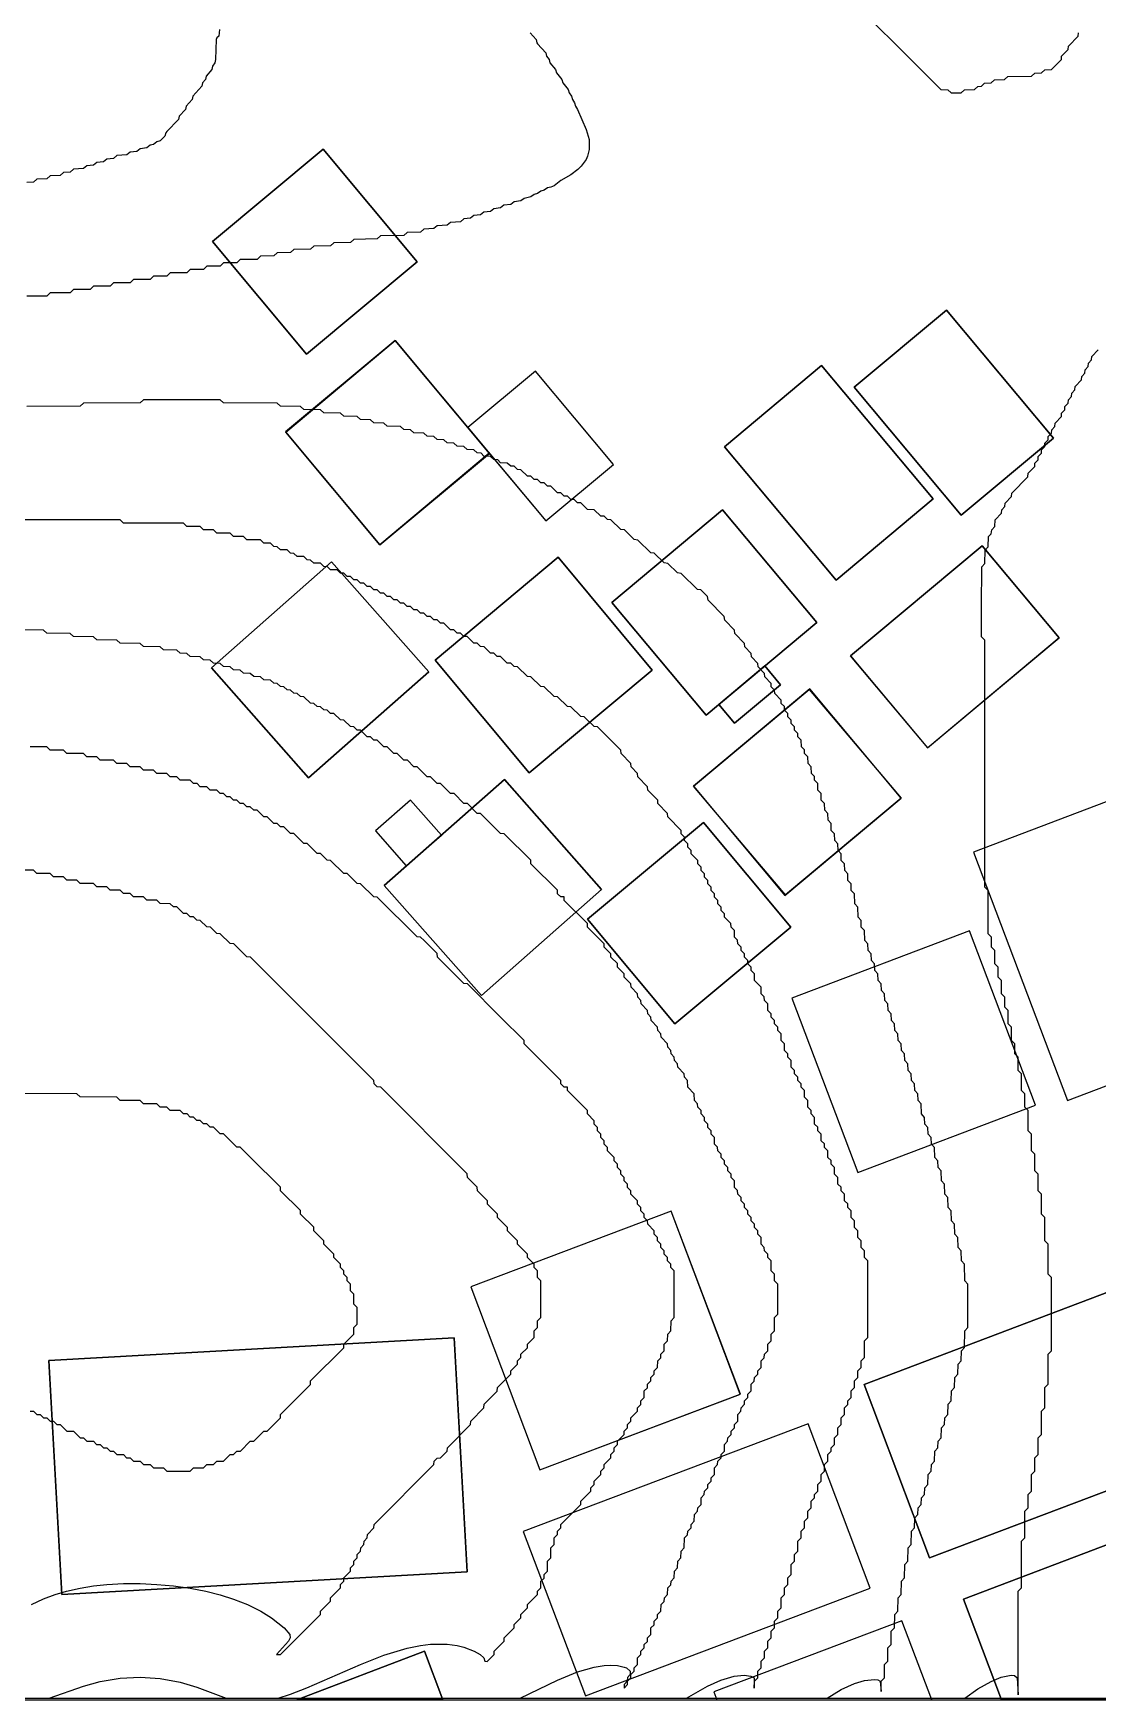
# Model space of a CAD drawing. Header units: millimetres. Extents: x 0 to 600000, y 0 to 540000.
# Drawn here: x 167121 to 246843, y 0 to 124832 of the extents above; entities that cross this region are included whole.
import ezdxf

# ---------------------------------------------------------------- set-up
doc = ezdxf.new("R2010")
doc.units = ezdxf.units.MM
for name, color, linetype in [('BLDG_BOX_CAMPUS', 5, 'Continuous'), ('BLDG_BOX_RASTER', 1, 'Continuous'), ('BLDG_FOOTPRINT_CAMPUS', 8, 'Continuous'), ('BLDG_FOOTPRINT_RASTER', 12, 'Continuous'), ('CONTOUR_44', 5, 'Continuous'), ('CONTOUR_45', 5, 'Continuous'), ('CONTOUR_46', 150, 'Continuous'), ('CONTOUR_47', 150, 'Continuous'), ('CONTOUR_48', 130, 'Continuous'), ('CONTOUR_49', 90, 'Continuous'), ('CONTOUR_50', 90, 'Continuous'), ('CONTOUR_51', 3, 'Continuous'), ('CONTOUR_52', 60, 'Continuous'), ('CONTOUR_53', 50, 'Continuous'), ('CONTOUR_54', 40, 'Continuous'), ('CONTOUR_55', 40, 'Continuous'), ('CONTOUR_56', 30, 'Continuous'), ('CONTOUR_57', 30, 'Continuous'), ('CONTOUR_58', 22, 'Continuous'), ('CONTOUR_59', 22, 'Continuous'), ('CONTOUR_60', 14, 'Continuous'), ('CONTOUR_61', 14, 'Continuous'), ('CONTOUR_62', 12, 'Continuous'), ('CONTOUR_63', 12, 'Continuous'), ('CONTOUR_64', 6, 'Continuous'), ('CONTOUR_65', 6, 'Continuous'), ('CONTOUR_66', 8, 'Continuous'), ('CONTOUR_67', 7, 'Continuous'), ('MODEL_BOUNDARY', 7, 'Continuous')]:
    doc.layers.add(name, color=color, linetype=linetype)

msp = doc.modelspace()

# ---------------------------------------------------------------- linework, layer by layer
at = {"layer": 'BLDG_BOX_CAMPUS'}
for points in [[(195876, 107712, 61150), (188825, 116154, 60686), (180536, 109231, 60848), (187587, 100788, 61647), (195876, 107712, 61150)], [(228612, 98317, 61435), (236625, 88724, 61125), (243533, 94493, 60975), (235519, 104087, 61362), (228612, 98317, 61435)], [(186016, 94967, 62170), (193079, 86511, 62719), (201281, 93362, 61987), (194218, 101817, 61549), (186016, 94967, 62170)], [(218885, 93853, 61665), (227258, 83856, 61567), (234529, 89947, 61226), (226155, 99943, 61479), (218885, 93853, 61665)], [(210570, 92542, 61849), (204736, 99526, 61641), (199671, 95295, 61912), (205504, 88311, 62161), (210570, 92542, 61849)], [(225800, 80687, 61692), (218749, 89129, 61771), (210460, 82205, 62336), (217511, 73763, 62399), (225800, 80687, 61692)], [(238190, 86450, 61015), (228327, 78196, 61605), (234103, 71294, 61320), (243966, 79548, 60597), (238190, 86450, 61015)], [(189455, 85235, 62954), (180459, 77294, 64035), (187738, 69047, 64519), (196735, 76989, 63341), (189455, 85235, 62954)], [(204262, 69442, 63513), (213472, 77134, 62474), (206421, 85577, 62302), (197211, 77884, 63243), (204262, 69442, 63513)], [(219648, 73155, 62283), (223097, 76036, 61958), (221920, 77445, 61975), (218470, 74564, 62299), (219648, 73155, 62283)], [(223403, 60252, 62502), (232125, 67538, 61522), (225288, 75723, 61839), (216566, 68438, 62731), (223403, 60252, 62502)], [(200689, 52754, 64985), (209685, 60696, 63720), (202406, 68942, 63669), (193409, 61001, 64878), (200689, 52754, 64985)], [(192743, 65081, 64573), (195059, 62457, 64641), (197683, 64773, 64283), (195366, 67397, 64214), (192743, 65081, 64573)], [(215178, 50630, 63834), (223851, 57874, 62554), (217312, 65702, 62812), (208639, 58458, 63970), (215178, 50630, 63834)]]:
    msp.add_polyline3d(points, close=True, dxfattribs=at)
at = {"layer": 'BLDG_BOX_RASTER'}
for points in [[(255967, 49199, 59104), (248922, 67807, 60061), (237534, 63495, 61081), (244579, 44888, 60573), (255967, 49199, 59104)], [(237242, 57598, 61170), (223941, 52563, 62774), (228885, 39502, 62783), (242186, 44538, 60902), (237242, 57598, 61170)], [(205068, 17214, 65361), (220081, 22898, 64059), (214893, 36601, 64719), (199880, 30917, 66210), (205068, 17214, 65361)], [(234258, 10623, 61806), (263382, 21649, 57973), (258464, 34638, 58556), (229341, 23611, 62903), (234258, 10623, 61806)], [(169253, 7878, 65987), (199624, 9565, 65329), (198650, 27100, 66267), (168279, 25413, 67060), (169253, 7878, 65987)], [(225151, 20667, 63301), (203817, 12589, 65213), (208477, 281, 63661), (229812, 8358, 62253), (225151, 20667, 63301)], [(236782, 7541, 61437), (239637, 0, 60853), (253035, 0, 59631), (248500, 11977, 60169), (236782, 7541, 61437)], [(234421, 0, 61238), (232182, 5914, 61930), (218089, 579, 62902), (218308, 0, 62815), (234421, 0, 61238)], [(197804, 0, 64357), (196431, 3626, 64939), (186853, 0, 64869), (197804, 0, 64357)]]:
    msp.add_polyline3d(points, close=True, dxfattribs=at)
at = {"layer": 'BLDG_FOOTPRINT_CAMPUS'}
for points in [[(180536, 109231, 60848), (188825, 116154, 60686), (195876, 107712, 61150), (187587, 100788, 61647), (180536, 109231, 60848)], [(228612, 98317, 61435), (235519, 104087, 61362), (243533, 94493, 60975), (236625, 88724, 61125), (228612, 98317, 61435)], [(186027, 94953, 62171), (194218, 101817, 61549), (201269, 93375, 61986), (193079, 86511, 62719), (186027, 94953, 62171)], [(218885, 93853, 61665), (226155, 99943, 61479), (234529, 89947, 61226), (227258, 83856, 61567), (218885, 93853, 61665)], [(201273, 93376, 61986), (205504, 88311, 62161), (210570, 92542, 61849), (204736, 99526, 61641), (199671, 95295, 61912), (201273, 93376, 61986)], [(210460, 82205, 62336), (218749, 89129, 61771), (225800, 80687, 61692), (217511, 73763, 62399), (210460, 82205, 62336)], [(234113, 71302, 61319), (228327, 78196, 61605), (238180, 86441, 61015), (243966, 79548, 60597), (234113, 71302, 61319)], [(180459, 77294, 64035), (189455, 85235, 62954), (196735, 76989, 63341), (187738, 69047, 64519), (180459, 77294, 64035)], [(197211, 77884, 63243), (206421, 85577, 62302), (213472, 77134, 62474), (204262, 69442, 63513), (197211, 77884, 63243)], [(218470, 74564, 62299), (221920, 77445, 61975), (223097, 76036, 61958), (219648, 73155, 62283), (218470, 74564, 62299)], [(223453, 60294, 62495), (216566, 68438, 62731), (225239, 75682, 61843), (232125, 67538, 61522), (223453, 60294, 62495)], [(193409, 61001, 64878), (202406, 68942, 63669), (209685, 60696, 63720), (200689, 52754, 64985), (193409, 61001, 64878)], [(192743, 65081, 64573), (195059, 62457, 64641), (197683, 64773, 64283), (195366, 67397, 64214), (192743, 65081, 64573)], [(215178, 50630, 63834), (208639, 58458, 63970), (217312, 65702, 62812), (223851, 57874, 62554), (215178, 50630, 63834)]]:
    msp.add_polyline3d(points, close=True, dxfattribs=at)
at = {"layer": 'BLDG_FOOTPRINT_RASTER'}
for points in [[(248922, 67807, 60061), (237534, 63495, 61081), (244579, 44888, 60573), (255967, 49199, 59104), (248922, 67807, 60061)], [(237242, 57598, 61170), (223941, 52563, 62774), (228885, 39502, 62783), (242186, 44538, 60902), (237242, 57598, 61170)], [(214893, 36601, 64719), (199903, 30926, 66208), (205068, 17214, 65361), (220057, 22889, 64061), (214893, 36601, 64719)], [(229341, 23611, 62903), (258464, 34638, 58556), (263382, 21649, 57973), (234258, 10623, 61806), (229341, 23611, 62903)], [(198650, 27100, 66267), (199624, 9565, 65329), (169253, 7878, 65987), (168279, 25413, 67060), (198650, 27100, 66267)], [(225151, 20667, 63301), (203817, 12589, 65213), (208477, 281, 63661), (229812, 8358, 62253), (225151, 20667, 63301)], [(236782, 7541, 61437), (248500, 11977, 60169), (253035, 0, 59631), (239637, 0, 60853), (236782, 7541, 61437)], [(232182, 5914, 61930), (218089, 579, 62902), (218308, 0, 62815), (234421, 0, 61238), (232182, 5914, 61930)], [(186853, 0, 64869), (196431, 3626, 64939), (197804, 0, 64357), (186853, 0, 64869)]]:
    msp.add_polyline3d(points, close=True, dxfattribs=at)
at = {"layer": 'CONTOUR_44'}
msp.add_polyline3d([(125, 123, 44000), (599875, 124, 44000), (599876, 539875, 44000), (125, 539876, 44000), (125, 123, 44000)], close=True, dxfattribs=at)
at = {"layer": 'CONTOUR_45'}
msp.add_polyline3d([(125, 123, 45000), (599875, 124, 45000), (599876, 539875, 45000), (125, 539876, 45000), (125, 123, 45000)], close=True, dxfattribs=at)
at = {"layer": 'CONTOUR_46'}
msp.add_polyline3d([(125, 457886, 46000), (125, 123, 46000), (125, 123, 46000), (599875, 124, 46000)], dxfattribs=at)
at = {"layer": 'CONTOUR_47'}
msp.add_polyline3d([(125, 360358, 47000), (125, 123, 47000), (125, 123, 47000), (599875, 124, 47000)], dxfattribs=at)
at = {"layer": 'CONTOUR_48'}
msp.add_polyline3d([(125, 124, 48000), (599875, 124, 48000)], dxfattribs=at)
at = {"layer": 'CONTOUR_49'}
msp.add_polyline3d([(125, 124, 49000), (599875, 124, 49000)], dxfattribs=at)
at = {"layer": 'CONTOUR_50'}
msp.add_polyline3d([(125, 124, 50000), (599875, 125, 50000)], dxfattribs=at)
at = {"layer": 'CONTOUR_51'}
msp.add_polyline3d([(125, 124, 51000), (529694, 125, 51000)], dxfattribs=at)
at = {"layer": 'CONTOUR_52'}
msp.add_polyline3d([(125, 124, 52000), (510145, 125, 52000)], dxfattribs=at)
at = {"layer": 'CONTOUR_53'}
msp.add_polyline3d([(125, 124, 53000), (495649, 125, 53000)], dxfattribs=at)
at = {"layer": 'CONTOUR_54'}
msp.add_polyline3d([(125, 124, 54000), (484387, 125, 54000)], dxfattribs=at)
at = {"layer": 'CONTOUR_55'}
msp.add_polyline3d([(125, 124, 55000), (472641, 125, 55000)], dxfattribs=at)
at = {"layer": 'CONTOUR_56'}
msp.add_polyline3d([(125, 125, 56000), (299643, 125, 56000)], dxfattribs=at)
at = {"layer": 'CONTOUR_57'}
msp.add_polyline3d([(125, 125, 57000), (285032, 125, 57000)], dxfattribs=at)
at = {"layer": 'CONTOUR_58'}
msp.add_polyline3d([(125, 125, 58000), (271740, 125, 58000)], dxfattribs=at)
at = {"layer": 'CONTOUR_59'}
msp.add_polyline3d([(125, 125, 59000), (259490, 125, 59000)], dxfattribs=at)
at = {"layer": 'CONTOUR_60'}
for points in [[(181058, 125125, 60000), (181018, 124625, 60000), (180875, 124482, 60000), (180824, 124375, 60000), (180774, 122875, 60000), (180727, 122625, 60000), (180541, 122375, 60000), (180489, 122125, 60000), (180057, 121625, 60000), (180012, 121375, 60000), (179802, 121125, 60000), (179751, 120875, 60000), (179061, 120125, 60000), (179014, 119875, 60000), (178559, 119375, 60000), (178510, 119125, 60000), (178054, 118625, 60000), (178000, 118375, 60000), (177125, 117474, 60000), (177043, 117375, 60000), (176971, 117125, 60000), (176625, 116786, 60000), (176375, 116715, 60000), (176125, 116507, 60000), (175875, 116454, 60000), (175625, 116254, 60000), (175125, 116186, 60000), (174875, 115984, 60000), (174375, 115930, 60000), (174125, 115726, 60000), (173375, 115669, 60000), (173125, 115457, 60000), (172625, 115417, 60000), (172375, 115203, 60000), (171875, 115165, 60000), (171625, 114950, 60000), (171125, 114914, 60000), (170875, 114698, 60000), (170125, 114658, 60000), (169875, 114439, 60000), (169375, 114409, 60000), (169125, 114189, 60000), (168375, 114155, 60000), (168125, 113934, 60000), (167375, 113902, 60000), (167125, 113678, 60000), (166625, 113653, 60000)], [(29125, 125, 60000), (247917, 125, 60000)]]:
    msp.add_polyline3d(points, dxfattribs=at)
at = {"layer": 'CONTOUR_61'}
for points in [[(204332, 124875, 61000), (204791, 124375, 61000), (204825, 124125, 61000), (204875, 124052, 61000), (205513, 123375, 61000), (205558, 123125, 61000), (205768, 122875, 61000), (205809, 122625, 61000), (206244, 122125, 61000), (206296, 121875, 61000), (206719, 121375, 61000), (206781, 121125, 61000), (207183, 120625, 61000), (207257, 120375, 61000), (207428, 120125, 61000), (207500, 119875, 61000), (207661, 119625, 61000), (207738, 119375, 61000), (207886, 119125, 61000), (208527, 117625, 61000), (208748, 116875, 61000), (208748, 116125, 61000), (208640, 115625, 61000), (208528, 115375, 61000), (208155, 114875, 61000), (207918, 114625, 61000), (207375, 114224, 61000), (206625, 113802, 61000), (206125, 113418, 61000), (205875, 113311, 61000), (205625, 113257, 61000), (205375, 113086, 61000), (205125, 113003, 61000), (204875, 112825, 61000), (204625, 112747, 61000), (204375, 112574, 61000), (203875, 112470, 61000), (203625, 112291, 61000), (203125, 112207, 61000), (202875, 112020, 61000), (202375, 111947, 61000), (202125, 111754, 61000), (201625, 111690, 61000), (201375, 111492, 61000), (200875, 111434, 61000), (200625, 111232, 61000), (200125, 111179, 61000), (199875, 110974, 61000), (199375, 110926, 61000), (199125, 110721, 61000), (198375, 110668, 61000), (198125, 110459, 61000), (197375, 110414, 61000), (197125, 110201, 61000), (196375, 110161, 61000), (196125, 109947, 61000), (195125, 109907, 61000), (194875, 109690, 61000), (193125, 109650, 61000), (192875, 109426, 61000), (191125, 109395, 61000), (190875, 109166, 61000), (189625, 109143, 61000), (189375, 108911, 61000), (188125, 108891, 61000), (187875, 108657, 61000), (186625, 108639, 61000), (186375, 108404, 61000), (185375, 108388, 61000), (185125, 108152, 61000), (184125, 108137, 61000), (183875, 107900, 61000), (182625, 107886, 61000), (182375, 107647, 61000), (181375, 107635, 61000), (181125, 107396, 61000), (180125, 107385, 61000), (179875, 107145, 61000), (178875, 107134, 61000), (178625, 106894, 61000), (177375, 106884, 61000), (177125, 106643, 61000), (176125, 106633, 61000), (175875, 106393, 61000), (174625, 106383, 61000), (174375, 106142, 61000), (173125, 106133, 61000), (172875, 105891, 61000), (171625, 105883, 61000), (171375, 105641, 61000), (170125, 105632, 61000), (169875, 105391, 61000), (168375, 105382, 61000), (168125, 105140, 61000), (166625, 105132, 61000)], [(50875, 125, 61000), (236887, 125, 61000), (237875, 810, 61000), (238875, 1372, 61000), (239625, 1674, 61000), (240375, 1828, 61000), (240625, 1819, 61000), (240810, 1625, 61000), (240877, 375, 61000), (240891, 8125, 61000), (241132, 8375, 61000), (241141, 11875, 61000), (241382, 12125, 61000), (241391, 14125, 61000), (241632, 14375, 61000), (241639, 15375, 61000), (241882, 15625, 61000), (241889, 16875, 61000), (242132, 17125, 61000), (242138, 18125, 61000), (242381, 18375, 61000), (242387, 19625, 61000), (242631, 19875, 61000), (242637, 21625, 61000), (242881, 21875, 61000), (242886, 23375, 61000), (243130, 23625, 61000), (243136, 25875, 61000), (243380, 26125, 61000), (243380, 31625, 61000), (243135, 31875, 61000), (243130, 34125, 61000), (242886, 34375, 61000), (242880, 36125, 61000), (242636, 36375, 61000), (242630, 37875, 61000), (242387, 38125, 61000), (242381, 39375, 61000), (242137, 39625, 61000), (242131, 40875, 61000), (241887, 41125, 61000), (241881, 42375, 61000), (241638, 42625, 61000), (241631, 44125, 61000), (241388, 44375, 61000), (241381, 45375, 61000), (241138, 45625, 61000), (241131, 46875, 61000), (240888, 47125, 61000), (240882, 48125, 61000), (240639, 48375, 61000), (240632, 49125, 61000), (240390, 49375, 61000), (240382, 50375, 61000), (240140, 50625, 61000), (240132, 51625, 61000), (239890, 51875, 61000), (239883, 52625, 61000), (239641, 52875, 61000), (239633, 53875, 61000), (239391, 54125, 61000), (239383, 54875, 61000), (239142, 55125, 61000), (239133, 56125, 61000), (238892, 56375, 61000), (238884, 57125, 61000), (238645, 57375, 61000), (238634, 60625, 61000), (238394, 60875, 61000), (238389, 61125, 61000), (238387, 79375, 61000), (238151, 79625, 61000), (238142, 81875, 61000), (238159, 84875, 61000), (238391, 85125, 61000), (238410, 86125, 61000), (238642, 86375, 61000), (238662, 87125, 61000), (238875, 87338, 61000), (238907, 87625, 61000), (239143, 87875, 61000), (239163, 88375, 61000), (239643, 88875, 61000), (239655, 89125, 61000), (239894, 89375, 61000), (239907, 89625, 61000), (240393, 90125, 61000), (240406, 90375, 61000), (241625, 91607, 61000), (241648, 91875, 61000), (242138, 92375, 61000), (242146, 92625, 61000), (242388, 92875, 61000), (242396, 93125, 61000), (242638, 93375, 61000), (242647, 93625, 61000), (242889, 93875, 61000), (242897, 94125, 61000), (243139, 94375, 61000), (243147, 94625, 61000), (243389, 94875, 61000), (243398, 95125, 61000), (243639, 95375, 61000), (243649, 95625, 61000), (244138, 96125, 61000), (244146, 96375, 61000), (244388, 96625, 61000), (244396, 96875, 61000), (244638, 97125, 61000), (244647, 97375, 61000), (244888, 97625, 61000), (244897, 97875, 61000), (245139, 98125, 61000), (245148, 98375, 61000), (245637, 98875, 61000), (245645, 99125, 61000), (245888, 99375, 61000), (245896, 99625, 61000), (246138, 99875, 61000), (246146, 100125, 61000), (246389, 100375, 61000), (246398, 100625, 61000), (246887, 101125, 61000)]]:
    msp.add_polyline3d(points, dxfattribs=at)
at = {"layer": 'CONTOUR_62'}
for points in [[(226875, 128846, 62000), (235108, 120625, 62000), (235625, 120605, 62000), (235875, 120365, 62000), (235875, 120365, 62000), (236625, 120365, 62000), (236875, 120603, 62000), (237625, 120614, 62000), (237875, 120853, 62000), (238151, 120875, 62000), (238375, 121099, 62000), (238875, 121111, 62000), (239125, 121348, 62000), (239875, 121362, 62000), (240125, 121598, 62000), (241875, 121615, 62000), (242125, 121856, 62000), (242625, 121865, 62000), (242875, 122108, 62000), (243387, 122125, 62000), (244136, 122875, 62000), (244144, 123125, 62000), (244637, 123625, 62000), (244647, 123875, 62000), (245388, 124625, 62000), (245398, 124875, 62000)], [(84375, 125, 62000), (226574, 125, 62000), (227625, 750, 62000), (228625, 1219, 62000), (229375, 1445, 62000), (230125, 1516, 62000), (230375, 1481, 62000), (230547, 1375, 62000), (230625, 622, 62000), (230632, 1375, 62000), (230879, 1625, 62000), (230884, 2625, 62000), (231130, 2875, 62000), (231136, 3875, 62000), (231380, 4125, 62000), (231387, 5125, 62000), (231631, 5375, 62000), (231638, 6375, 62000), (231881, 6625, 62000), (231889, 7625, 62000), (232132, 7875, 62000), (232139, 8875, 62000), (232382, 9125, 62000), (232390, 10125, 62000), (232632, 10375, 62000), (232640, 11375, 62000), (232882, 11625, 62000), (232890, 12625, 62000), (233132, 12875, 62000), (233140, 13625, 62000), (233383, 13875, 62000), (233389, 14375, 62000), (233632, 14625, 62000), (233639, 15125, 62000), (233882, 15375, 62000), (233888, 15875, 62000), (234132, 16125, 62000), (234138, 16875, 62000), (234382, 17125, 62000), (234388, 17625, 62000), (234631, 17875, 62000), (234638, 18625, 62000), (234882, 18875, 62000), (234887, 19375, 62000), (235131, 19625, 62000), (235138, 20375, 62000), (235381, 20625, 62000), (235387, 21125, 62000), (235631, 21375, 62000), (235637, 22125, 62000), (235881, 22375, 62000), (235887, 23125, 62000), (236131, 23375, 62000), (236136, 24125, 62000), (236381, 24375, 62000), (236386, 25125, 62000), (236630, 25375, 62000), (236635, 26125, 62000), (236880, 26375, 62000), (236885, 27625, 62000), (237130, 27875, 62000), (237130, 31125, 62000), (236885, 31375, 62000), (236880, 32625, 62000), (236635, 32875, 62000), (236630, 33625, 62000), (236386, 33875, 62000), (236380, 34625, 62000), (236136, 34875, 62000), (236131, 35625, 62000), (235886, 35875, 62000), (235881, 36625, 62000), (235637, 36875, 62000), (235631, 37625, 62000), (235387, 37875, 62000), (235381, 38625, 62000), (235137, 38875, 62000), (235131, 39625, 62000), (234887, 39875, 62000), (234881, 40375, 62000), (234637, 40625, 62000), (234631, 41375, 62000), (234387, 41625, 62000), (234381, 42125, 62000), (234137, 42375, 62000), (234132, 42875, 62000), (233888, 43125, 62000), (233882, 43625, 62000), (233638, 43875, 62000), (233631, 44625, 62000), (233388, 44875, 62000), (233382, 45375, 62000), (233138, 45625, 62000), (233132, 46125, 62000), (232888, 46375, 62000), (232882, 46875, 62000), (232638, 47125, 62000), (232632, 47625, 62000), (232389, 47875, 62000), (232382, 48375, 62000), (232139, 48625, 62000), (232132, 49125, 62000), (231889, 49375, 62000), (231883, 49875, 62000), (231639, 50125, 62000), (231633, 50625, 62000), (231389, 50875, 62000), (231383, 51375, 62000), (231140, 51625, 62000), (231133, 52125, 62000), (230890, 52375, 62000), (230883, 52875, 62000), (230640, 53125, 62000), (230633, 53625, 62000), (230390, 53875, 62000), (230383, 54375, 62000), (230141, 54625, 62000), (230133, 55125, 62000), (229891, 55375, 62000), (229884, 55875, 62000), (229641, 56125, 62000), (229634, 56625, 62000), (229392, 56875, 62000), (229383, 57625, 62000), (229141, 57875, 62000), (229134, 58375, 62000), (228893, 58625, 62000), (228884, 59375, 62000), (228642, 59625, 62000), (228633, 60375, 62000), (228392, 60625, 62000), (228384, 61125, 62000), (228142, 61375, 62000), (228134, 61875, 62000), (227893, 62125, 62000), (227885, 62625, 62000), (227643, 62875, 62000), (227635, 63375, 62000), (227394, 63625, 62000), (227385, 64125, 62000), (227144, 64375, 62000), (227135, 64875, 62000), (226894, 65125, 62000), (226885, 65625, 62000), (226645, 65875, 62000), (226636, 66375, 62000), (226395, 66625, 62000), (226386, 67125, 62000), (226145, 67375, 62000), (226136, 67875, 62000), (225895, 68125, 62000), (225886, 68625, 62000), (225645, 68875, 62000), (225625, 69147, 62000), (225397, 69375, 62000), (225387, 69875, 62000), (225147, 70125, 62000), (225136, 70625, 62000), (224895, 70875, 62000), (224875, 71148, 62000), (224648, 71375, 62000), (224637, 71875, 62000), (224395, 72125, 62000), (224388, 72375, 62000), (224146, 72625, 62000), (224138, 72875, 62000), (223897, 73125, 62000), (223889, 73375, 62000), (223648, 73625, 62000), (223639, 73875, 62000), (223398, 74125, 62000), (223375, 74398, 62000), (223148, 74625, 62000), (223139, 74875, 62000), (222651, 75375, 62000), (222641, 75625, 62000), (222399, 75875, 62000), (222390, 76125, 62000), (221902, 76625, 62000), (221891, 76875, 62000), (221404, 77375, 62000), (221392, 77625, 62000), (220904, 78125, 62000), (220892, 78375, 62000), (220405, 78875, 62000), (220392, 79125, 62000), (219657, 79875, 62000), (219643, 80125, 62000), (218908, 80875, 62000), (218875, 81150, 62000), (217660, 82375, 62000), (217625, 82650, 62000), (217125, 83145, 62000), (216875, 83162, 62000), (215654, 84375, 62000), (215375, 84415, 62000), (214656, 85125, 62000), (214375, 85168, 62000), (213625, 85900, 62000), (213375, 85920, 62000), (212407, 86875, 62000), (212125, 86918, 62000), (211408, 87625, 62000), (211125, 87668, 62000), (210375, 88397, 62000), (210125, 88413, 62000), (209875, 88650, 62000), (209625, 88666, 62000), (209125, 89146, 62000), (208625, 89172, 62000), (208125, 89648, 62000), (207875, 89663, 62000), (207625, 89899, 62000), (207375, 89914, 62000), (207125, 90149, 62000), (206875, 90165, 62000), (206625, 90400, 62000), (206375, 90417, 62000), (205875, 90897, 62000), (205625, 90910, 62000), (205375, 91147, 62000), (205125, 91161, 62000), (204875, 91397, 62000), (204625, 91411, 62000), (204375, 91647, 62000), (204125, 91662, 62000), (203625, 92144, 62000), (203375, 92155, 62000), (203125, 92394, 62000), (202875, 92404, 62000), (202625, 92642, 62000), (202125, 92658, 62000), (201908, 92875, 62000), (201625, 92904, 62000), (201375, 93141, 62000), (200875, 93157, 62000), (200657, 93375, 62000), (200375, 93403, 62000), (200125, 93640, 62000), (199625, 93654, 62000), (199375, 93890, 62000), (198875, 93903, 62000), (198625, 94140, 62000), (198125, 94153, 62000), (197875, 94389, 62000), (197375, 94402, 62000), (197125, 94639, 62000), (196625, 94650, 62000), (196375, 94888, 62000), (195625, 94901, 62000), (195375, 95138, 62000), (194875, 95149, 62000), (194625, 95387, 62000), (193625, 95400, 62000), (193375, 95637, 62000), (192625, 95648, 62000), (192375, 95886, 62000), (191625, 95897, 62000), (191375, 96136, 62000), (190375, 96146, 62000), (190125, 96385, 62000), (188875, 96396, 62000), (188625, 96635, 62000), (187375, 96645, 62000), (187125, 96884, 62000), (185625, 96894, 62000), (185375, 97134, 62000), (181375, 97143, 62000), (181125, 97383, 62000), (175375, 97382, 62000), (175125, 97141, 62000), (170875, 97132, 62000), (170625, 96890, 62000), (166625, 96882, 62000)]]:
    msp.add_polyline3d(points, dxfattribs=at)
at = {"layer": 'CONTOUR_63'}
msp.add_polyline3d([(122125, 125, 63000), (216038, 125, 63000), (217625, 1004, 63000), (218625, 1453, 63000), (219625, 1753, 63000), (220375, 1828, 63000), (220875, 1758, 63000), (221109, 1625, 63000), (221125, 872, 63000), (221131, 1375, 63000), (221378, 1625, 63000), (221382, 2125, 63000), (221629, 2375, 63000), (221633, 2875, 63000), (221880, 3125, 63000), (221884, 3625, 63000), (222130, 3875, 63000), (222135, 4375, 63000), (222381, 4625, 63000), (222386, 5125, 63000), (222631, 5375, 63000), (222636, 5875, 63000), (222881, 6125, 63000), (222887, 6625, 63000), (223131, 6875, 63000), (223138, 7625, 63000), (223382, 7875, 63000), (223388, 8375, 63000), (223632, 8625, 63000), (223638, 9125, 63000), (223882, 9375, 63000), (223889, 10125, 63000), (224132, 10375, 63000), (224138, 10875, 63000), (224382, 11125, 63000), (224389, 11875, 63000), (224632, 12125, 63000), (224639, 12625, 63000), (224882, 12875, 63000), (224889, 13375, 63000), (225132, 13625, 63000), (225139, 14125, 63000), (225382, 14375, 63000), (225389, 14875, 63000), (225625, 15111, 63000), (225637, 15375, 63000), (225882, 15625, 63000), (225888, 16125, 63000), (226132, 16375, 63000), (226138, 16875, 63000), (226382, 17125, 63000), (226388, 17625, 63000), (226632, 17875, 63000), (226638, 18375, 63000), (226875, 18612, 63000), (226887, 18875, 63000), (227131, 19125, 63000), (227137, 19625, 63000), (227382, 19875, 63000), (227387, 20375, 63000), (227632, 20625, 63000), (227637, 21125, 63000), (227882, 21375, 63000), (227888, 21875, 63000), (228125, 22112, 63000), (228136, 22375, 63000), (228381, 22625, 63000), (228387, 23125, 63000), (228631, 23375, 63000), (228636, 23875, 63000), (228881, 24125, 63000), (228886, 24625, 63000), (229131, 24875, 63000), (229135, 25375, 63000), (229380, 25625, 63000), (229386, 26875, 63000), (229630, 27125, 63000), (229630, 32875, 63000), (229385, 33125, 63000), (229381, 33625, 63000), (229136, 33875, 63000), (229131, 34375, 63000), (228886, 34625, 63000), (228881, 35125, 63000), (228636, 35375, 63000), (228631, 35875, 63000), (228386, 36125, 63000), (228381, 36625, 63000), (228136, 36875, 63000), (228125, 37137, 63000), (227887, 37375, 63000), (227881, 37875, 63000), (227636, 38125, 63000), (227625, 38388, 63000), (227388, 38625, 63000), (227382, 39125, 63000), (227137, 39375, 63000), (227131, 39875, 63000), (226887, 40125, 63000), (226875, 40388, 63000), (226638, 40625, 63000), (226632, 41125, 63000), (226387, 41375, 63000), (226375, 41638, 63000), (226138, 41875, 63000), (226132, 42375, 63000), (225887, 42625, 63000), (225875, 42889, 63000), (225639, 43125, 63000), (225632, 43625, 63000), (225387, 43875, 63000), (225375, 44139, 63000), (225139, 44375, 63000), (225132, 44875, 63000), (224888, 45125, 63000), (224882, 45625, 63000), (224637, 45875, 63000), (224633, 46125, 63000), (224388, 46375, 63000), (224383, 46625, 63000), (224138, 46875, 63000), (224125, 47140, 63000), (223890, 47375, 63000), (223882, 47875, 63000), (223638, 48125, 63000), (223625, 48390, 63000), (223390, 48625, 63000), (223382, 49125, 63000), (223139, 49375, 63000), (223132, 49875, 63000), (222887, 50125, 63000), (222883, 50375, 63000), (222638, 50625, 63000), (222633, 50875, 63000), (222389, 51125, 63000), (222375, 51390, 63000), (222140, 51625, 63000), (222133, 52125, 63000), (221888, 52375, 63000), (221875, 52640, 63000), (221640, 52875, 63000), (221632, 53375, 63000), (221141, 53875, 63000), (221133, 54375, 63000), (220889, 54625, 63000), (220884, 54875, 63000), (220639, 55125, 63000), (220634, 55375, 63000), (220389, 55625, 63000), (220384, 55875, 63000), (220140, 56125, 63000), (220134, 56375, 63000), (219890, 56625, 63000), (219875, 56891, 63000), (219641, 57125, 63000), (219633, 57625, 63000), (219388, 57875, 63000), (219375, 58137, 63000), (218891, 58625, 63000), (218885, 58875, 63000), (218641, 59125, 63000), (218635, 59375, 63000), (218391, 59625, 63000), (218385, 59875, 63000), (218141, 60125, 63000), (218135, 60375, 63000), (217891, 60625, 63000), (217885, 60875, 63000), (217641, 61125, 63000), (217635, 61375, 63000), (217391, 61625, 63000), (217385, 61875, 63000), (217140, 62125, 63000), (217134, 62375, 63000), (216890, 62625, 63000), (216884, 62875, 63000), (216392, 63375, 63000), (216385, 63625, 63000), (216141, 63875, 63000), (216135, 64125, 63000), (215891, 64375, 63000), (215884, 64625, 63000), (215640, 64875, 63000), (215634, 65125, 63000), (214643, 66125, 63000), (214625, 66389, 63000), (213894, 67125, 63000), (213886, 67375, 63000), (213144, 68125, 63000), (213125, 68389, 63000), (212394, 69125, 63000), (212386, 69375, 63000), (211893, 69875, 63000), (211885, 70125, 63000), (211143, 70875, 63000), (211125, 71138, 63000), (210375, 71889, 63000), (209388, 72875, 63000), (209125, 72894, 63000), (208389, 73625, 63000), (208125, 73645, 63000), (207390, 74375, 63000), (207125, 74395, 63000), (206390, 75125, 63000), (206125, 75145, 63000), (205390, 75875, 63000), (205125, 75895, 63000), (204390, 76625, 63000), (204125, 76645, 63000), (203375, 77386, 63000), (203125, 77393, 63000), (202875, 77637, 63000), (202625, 77645, 63000), (202125, 78136, 63000), (201875, 78144, 63000), (201625, 78387, 63000), (201375, 78396, 63000), (200891, 78875, 63000), (200625, 78894, 63000), (200375, 79137, 63000), (200125, 79146, 63000), (199625, 79636, 63000), (199375, 79643, 63000), (199125, 79887, 63000), (198875, 79894, 63000), (198625, 80137, 63000), (198375, 80146, 63000), (197875, 80636, 63000), (197625, 80643, 63000), (197375, 80886, 63000), (197125, 80894, 63000), (196875, 81137, 63000), (196625, 81144, 63000), (196375, 81387, 63000), (196125, 81394, 63000), (195875, 81637, 63000), (195625, 81644, 63000), (195375, 81887, 63000), (195125, 81894, 63000), (194875, 82137, 63000), (194625, 82144, 63000), (194375, 82387, 63000), (194125, 82394, 63000), (193875, 82637, 63000), (193625, 82644, 63000), (193375, 82886, 63000), (193125, 82893, 63000), (192875, 83136, 63000), (192625, 83143, 63000), (192375, 83386, 63000), (192125, 83393, 63000), (191875, 83636, 63000), (191625, 83643, 63000), (191375, 83886, 63000), (191125, 83893, 63000), (190875, 84136, 63000), (190625, 84142, 63000), (190375, 84385, 63000), (190125, 84391, 63000), (189875, 84634, 63000), (189375, 84643, 63000), (189143, 84875, 63000), (188875, 84892, 63000), (188625, 85134, 63000), (188125, 85143, 63000), (187893, 85375, 63000), (187625, 85391, 63000), (187375, 85634, 63000), (186875, 85643, 63000), (186643, 85875, 63000), (186375, 85891, 63000), (186125, 86134, 63000), (185625, 86142, 63000), (185392, 86375, 63000), (185125, 86390, 63000), (184875, 86633, 63000), (184375, 86640, 63000), (184125, 86883, 63000), (183125, 86891, 63000), (182875, 87133, 63000), (182125, 87141, 63000), (181875, 87383, 63000), (180875, 87391, 63000), (180625, 87633, 63000), (179875, 87640, 63000), (179625, 87882, 63000), (178625, 87890, 63000), (178375, 88132, 63000), (173875, 88141, 63000), (173625, 88382, 63000), (165875, 88390, 63000)], dxfattribs=at)
at = {"layer": 'CONTOUR_64'}
msp.add_polyline3d([(152375, 125, 64000), (203589, 125, 64000), (206375, 1469, 64000), (207875, 2082, 64000), (209125, 2445, 64000), (209875, 2564, 64000), (210375, 2586, 64000), (210875, 2552, 64000), (211375, 2436, 64000), (211555, 2375, 64000), (211815, 2125, 64000), (211828, 1875, 64000), (211625, 1672, 64000), (211612, 1375, 64000), (211375, 1138, 64000), (211375, 874, 64000), (211627, 1125, 64000), (211629, 1375, 64000), (211878, 1625, 64000), (211880, 1875, 64000), (212128, 2125, 64000), (212131, 2375, 64000), (212379, 2625, 64000), (212383, 3125, 64000), (212630, 3375, 64000), (212633, 3625, 64000), (212880, 3875, 64000), (212883, 4125, 64000), (213125, 4367, 64000), (213133, 4625, 64000), (213380, 4875, 64000), (213385, 5375, 64000), (213625, 5615, 64000), (213635, 5875, 64000), (213881, 6125, 64000), (213885, 6375, 64000), (214131, 6625, 64000), (214137, 7125, 64000), (214375, 7363, 64000), (214386, 7625, 64000), (214631, 7875, 64000), (214638, 8375, 64000), (214875, 8612, 64000), (214886, 8875, 64000), (215131, 9125, 64000), (215137, 9625, 64000), (215382, 9875, 64000), (215388, 10375, 64000), (215632, 10625, 64000), (215638, 11125, 64000), (215882, 11375, 64000), (215890, 12125, 64000), (216125, 12360, 64000), (216139, 12625, 64000), (216383, 12875, 64000), (216388, 13125, 64000), (216632, 13375, 64000), (216639, 13875, 64000), (216875, 14111, 64000), (216888, 14375, 64000), (217132, 14625, 64000), (217139, 15125, 64000), (217375, 15361, 64000), (217388, 15625, 64000), (217633, 15875, 64000), (217638, 16125, 64000), (217883, 16375, 64000), (217887, 16625, 64000), (218132, 16875, 64000), (218139, 17375, 64000), (218375, 17611, 64000), (218387, 17875, 64000), (218632, 18125, 64000), (218637, 18375, 64000), (218882, 18625, 64000), (218888, 19125, 64000), (219125, 19362, 64000), (219137, 19625, 64000), (219382, 19875, 64000), (219387, 20125, 64000), (219632, 20375, 64000), (219636, 20625, 64000), (219881, 20875, 64000), (219888, 21375, 64000), (220125, 21612, 64000), (220137, 21875, 64000), (220382, 22125, 64000), (220386, 22375, 64000), (220632, 22625, 64000), (220636, 22875, 64000), (220881, 23125, 64000), (220887, 23625, 64000), (221125, 23863, 64000), (221136, 24125, 64000), (221382, 24375, 64000), (221385, 24625, 64000), (221631, 24875, 64000), (221636, 25375, 64000), (221875, 25614, 64000), (221885, 25875, 64000), (222130, 26125, 64000), (222135, 26625, 64000), (222380, 26875, 64000), (222385, 27375, 64000), (222630, 27625, 64000), (222635, 28625, 64000), (222880, 28875, 64000), (222879, 31125, 64000), (222634, 31375, 64000), (222630, 31875, 64000), (222385, 32125, 64000), (222380, 32875, 64000), (222134, 33125, 64000), (222131, 33375, 64000), (221885, 33625, 64000), (221875, 33886, 64000), (221636, 34125, 64000), (221631, 34625, 64000), (221385, 34875, 64000), (221381, 35125, 64000), (221136, 35375, 64000), (221132, 35625, 64000), (220886, 35875, 64000), (220882, 36125, 64000), (220636, 36375, 64000), (220632, 36625, 64000), (220386, 36875, 64000), (220382, 37125, 64000), (220137, 37375, 64000), (220132, 37625, 64000), (219887, 37875, 64000), (219875, 38138, 64000), (219638, 38375, 64000), (219631, 38875, 64000), (219386, 39125, 64000), (219382, 39375, 64000), (219136, 39625, 64000), (219132, 39875, 64000), (218887, 40125, 64000), (218882, 40375, 64000), (218637, 40625, 64000), (218632, 40875, 64000), (218387, 41125, 64000), (218375, 41388, 64000), (218138, 41625, 64000), (218131, 42125, 64000), (217886, 42375, 64000), (217882, 42625, 64000), (217637, 42875, 64000), (217632, 43125, 64000), (217387, 43375, 64000), (217382, 43625, 64000), (217137, 43875, 64000), (217133, 44125, 64000), (216887, 44375, 64000), (216875, 44638, 64000), (216638, 44875, 64000), (216631, 45375, 64000), (216139, 45875, 64000), (216132, 46375, 64000), (215886, 46625, 64000), (215882, 46875, 64000), (215388, 47375, 64000), (215383, 47625, 64000), (215138, 47875, 64000), (215133, 48125, 64000), (214887, 48375, 64000), (214883, 48625, 64000), (214637, 48875, 64000), (214632, 49125, 64000), (214139, 49625, 64000), (214133, 49875, 64000), (213888, 50125, 64000), (213883, 50375, 64000), (213389, 50875, 64000), (213383, 51125, 64000), (213138, 51375, 64000), (213133, 51625, 64000), (212639, 52125, 64000), (212633, 52375, 64000), (212388, 52625, 64000), (212383, 52875, 64000), (211889, 53375, 64000), (211883, 53625, 64000), (211389, 54125, 64000), (211383, 54375, 64000), (210889, 54875, 64000), (210875, 55137, 64000), (210389, 55625, 64000), (210383, 55875, 64000), (209889, 56375, 64000), (209883, 56625, 64000), (208640, 57875, 64000), (208625, 58136, 64000), (206891, 59875, 64000), (206875, 60135, 64000), (206625, 60145, 64000), (206395, 60375, 64000), (206375, 60637, 64000), (204392, 62625, 64000), (204375, 62887, 64000), (202387, 64875, 64000), (202125, 64892, 64000), (200625, 66384, 64000), (200375, 66391, 64000), (199638, 67125, 64000), (199375, 67142, 64000), (198638, 67875, 64000), (198375, 67892, 64000), (197625, 68634, 64000), (197375, 68641, 64000), (196875, 69135, 64000), (196625, 69142, 64000), (195875, 69884, 64000), (195625, 69891, 64000), (195138, 70375, 64000), (194875, 70391, 64000), (194375, 70885, 64000), (194125, 70891, 64000), (193625, 71384, 64000), (193375, 71391, 64000), (192875, 71884, 64000), (192625, 71890, 64000), (192375, 72135, 64000), (192125, 72142, 64000), (191625, 72634, 64000), (191375, 72640, 64000), (191125, 72885, 64000), (190875, 72892, 64000), (190388, 73375, 64000), (190125, 73391, 64000), (189625, 73884, 64000), (189375, 73889, 64000), (189125, 74134, 64000), (188875, 74140, 64000), (188625, 74384, 64000), (188375, 74390, 64000), (188125, 74635, 64000), (187875, 74641, 64000), (187375, 75133, 64000), (187125, 75139, 64000), (186875, 75384, 64000), (186625, 75389, 64000), (186375, 75634, 64000), (186125, 75639, 64000), (185875, 75884, 64000), (185625, 75889, 64000), (185375, 76133, 64000), (185125, 76138, 64000), (184875, 76382, 64000), (184375, 76389, 64000), (184125, 76633, 64000), (183625, 76640, 64000), (183375, 76883, 64000), (182875, 76890, 64000), (182625, 77133, 64000), (182125, 77140, 64000), (181875, 77383, 64000), (181375, 77390, 64000), (181125, 77633, 64000), (180625, 77640, 64000), (180375, 77883, 64000), (179875, 77889, 64000), (179625, 78132, 64000), (178875, 78140, 64000), (178625, 78383, 64000), (178125, 78389, 64000), (177875, 78632, 64000), (176875, 78640, 64000), (176625, 78882, 64000), (175375, 78890, 64000), (175125, 79132, 64000), (173625, 79140, 64000), (173375, 79382, 64000), (171875, 79390, 64000), (171625, 79632, 64000), (170125, 79640, 64000), (169875, 79882, 64000), (168125, 79890, 64000), (167875, 80132, 64000), (165875, 80139, 64000)], dxfattribs=at)
at = {"layer": 'CONTOUR_65'}
msp.add_polyline3d([(164875, 125, 65000), (168296, 125, 65000), (170875, 1010, 65000), (172125, 1358, 65000), (173625, 1612, 65000), (175125, 1687, 65000), (176625, 1588, 65000), (178125, 1310, 65000), (179375, 939, 65000), (181568, 125, 65000), (185456, 125, 65000), (186375, 411, 65000), (187600, 875, 65000), (191625, 2646, 65000), (193375, 3338, 65000), (195125, 3864, 65000), (196125, 4062, 65000), (196875, 4149, 65000), (198125, 4150, 65000), (198875, 4046, 65000), (199375, 3921, 65000), (200134, 3625, 65000), (200579, 3375, 65000), (200866, 3125, 65000), (200948, 2875, 65000), (201125, 2870, 65000), (201629, 3375, 65000), (201632, 3625, 65000), (202380, 4375, 65000), (202383, 4625, 65000), (203130, 5375, 65000), (203134, 5625, 65000), (203631, 6125, 65000), (203635, 6375, 65000), (204131, 6875, 65000), (204136, 7125, 65000), (204881, 7875, 65000), (204884, 8125, 65000), (205131, 8375, 65000), (205137, 8875, 65000), (205375, 9113, 65000), (205386, 9375, 65000), (205631, 9625, 65000), (205639, 10375, 65000), (205882, 10625, 65000), (205891, 11375, 65000), (206134, 11625, 65000), (206143, 12125, 65000), (206386, 12375, 65000), (206392, 12625, 65000), (206636, 12875, 65000), (206644, 13125, 65000), (208125, 14614, 65000), (208139, 14875, 65000), (208882, 15625, 65000), (208887, 15875, 65000), (209133, 16125, 65000), (209138, 16375, 65000), (209625, 16865, 65000), (209637, 17125, 65000), (209883, 17375, 65000), (209888, 17625, 65000), (210382, 18125, 65000), (210387, 18375, 65000), (210632, 18625, 65000), (210637, 18875, 65000), (210883, 19125, 65000), (210888, 19375, 65000), (211382, 19875, 65000), (211386, 20125, 65000), (211632, 20375, 65000), (211637, 20625, 65000), (211882, 20875, 65000), (211887, 21125, 65000), (212381, 21625, 65000), (212385, 21875, 65000), (212625, 22115, 65000), (212635, 22375, 65000), (212881, 22625, 65000), (212887, 23125, 65000), (213125, 23363, 65000), (213136, 23625, 65000), (213382, 23875, 65000), (213386, 24125, 65000), (213631, 24375, 65000), (213635, 24625, 65000), (213881, 24875, 65000), (213886, 25375, 65000), (214125, 25614, 65000), (214135, 25875, 65000), (214381, 26125, 65000), (214385, 26625, 65000), (214631, 26875, 65000), (214635, 27375, 65000), (214880, 27625, 65000), (214885, 28375, 65000), (215130, 28625, 65000), (215129, 32125, 65000), (214883, 32375, 65000), (214880, 32625, 65000), (214634, 32875, 65000), (214631, 33125, 65000), (214385, 33375, 65000), (214381, 33625, 65000), (214135, 33875, 65000), (214131, 34125, 65000), (213885, 34375, 65000), (213875, 34635, 65000), (213635, 34875, 65000), (213631, 35125, 65000), (213137, 35625, 65000), (213132, 35875, 65000), (212886, 36125, 65000), (212882, 36375, 65000), (212636, 36625, 65000), (212632, 36875, 65000), (212386, 37125, 65000), (212382, 37375, 65000), (211888, 37875, 65000), (211883, 38125, 65000), (211637, 38375, 65000), (211632, 38625, 65000), (211387, 38875, 65000), (211382, 39125, 65000), (211137, 39375, 65000), (211132, 39625, 65000), (210886, 39875, 65000), (210882, 40125, 65000), (210636, 40375, 65000), (210632, 40625, 65000), (210138, 41125, 65000), (210133, 41375, 65000), (209887, 41625, 65000), (209882, 41875, 65000), (209637, 42125, 65000), (209632, 42375, 65000), (209386, 42625, 65000), (209382, 42875, 65000), (209136, 43125, 65000), (209131, 43375, 65000), (208636, 43875, 65000), (208625, 44134, 65000), (207138, 45625, 65000), (207132, 45875, 65000), (206875, 45891, 65000), (206641, 46125, 65000), (206625, 46385, 65000), (203890, 49125, 65000), (203875, 49386, 65000), (202125, 51137, 65000), (199637, 53625, 65000), (199375, 53642, 65000), (197392, 55625, 65000), (197375, 55887, 65000), (196387, 56875, 65000), (196125, 57134, 65000), (195875, 57142, 65000), (192886, 60125, 65000), (192625, 60141, 65000), (191637, 61125, 65000), (191375, 61141, 65000), (190625, 61884, 65000), (190375, 61891, 65000), (189386, 62875, 65000), (189125, 62890, 65000), (188625, 63384, 65000), (188375, 63391, 65000), (187625, 64134, 65000), (187375, 64140, 65000), (186625, 64883, 65000), (186375, 64889, 65000), (185875, 65383, 65000), (185625, 65388, 65000), (185375, 65634, 65000), (185125, 65640, 65000), (184637, 66125, 65000), (184375, 66139, 65000), (183875, 66633, 65000), (183625, 66638, 65000), (183375, 66883, 65000), (183125, 66888, 65000), (182875, 67133, 65000), (182625, 67138, 65000), (182375, 67383, 65000), (182125, 67388, 65000), (181875, 67633, 65000), (181625, 67638, 65000), (181375, 67883, 65000), (181125, 67887, 65000), (180875, 68132, 65000), (180375, 68139, 65000), (180125, 68382, 65000), (179625, 68389, 65000), (179389, 68625, 65000), (179125, 68638, 65000), (178875, 68882, 65000), (178125, 68889, 65000), (177875, 69132, 65000), (177375, 69139, 65000), (177125, 69382, 65000), (176375, 69390, 65000), (176125, 69632, 65000), (175375, 69640, 65000), (175125, 69882, 65000), (174375, 69890, 65000), (174125, 70132, 65000), (173375, 70139, 65000), (173125, 70382, 65000), (172125, 70390, 65000), (171875, 70632, 65000), (171125, 70639, 65000), (170875, 70882, 65000), (169625, 70890, 65000), (169375, 71132, 65000), (168375, 71140, 65000), (168125, 71382, 65000), (166875, 71390, 65000)], dxfattribs=at)
at = {"layer": 'CONTOUR_66'}
msp.add_polyline3d([(166974, 7125, 66000), (167875, 7545, 66000), (168764, 7875, 66000), (169612, 8125, 66000), (170625, 8354, 66000), (171625, 8516, 66000), (172625, 8623, 66000), (173875, 8691, 66000), (175125, 8695, 66000), (176375, 8638, 66000), (177625, 8525, 66000), (178875, 8351, 66000), (180047, 8125, 66000), (181125, 7854, 66000), (182125, 7536, 66000), (183159, 7125, 66000), (184158, 6625, 66000), (184968, 6125, 66000), (185912, 5375, 66000), (186324, 4875, 66000), (186354, 4625, 66000), (186237, 4375, 66000), (185331, 3375, 66000), (185625, 3372, 66000), (188625, 6369, 66000), (188634, 6625, 66000), (189375, 7368, 66000), (189385, 7625, 66000), (190131, 8375, 66000), (190135, 8625, 66000), (190382, 8875, 66000), (190387, 9125, 66000), (190882, 9625, 66000), (190887, 9875, 66000), (191133, 10125, 66000), (191138, 10375, 66000), (191384, 10625, 66000), (191389, 10875, 66000), (191634, 11125, 66000), (191640, 11375, 66000), (191885, 11625, 66000), (191892, 11875, 66000), (192136, 12125, 66000), (192144, 12375, 66000), (192636, 12875, 66000), (192645, 13125, 66000), (197125, 17611, 66000), (197148, 17875, 66000), (197375, 18102, 66000), (197625, 18114, 66000), (198125, 18612, 66000), (198143, 18875, 66000), (199875, 20613, 66000), (199892, 20875, 66000), (200875, 21863, 66000), (200891, 22125, 66000), (201875, 23113, 66000), (201891, 23375, 66000), (202883, 24375, 66000), (202889, 24625, 66000), (203383, 25125, 66000), (203388, 25375, 66000), (203633, 25625, 66000), (203639, 25875, 66000), (204125, 26364, 66000), (204137, 26625, 66000), (204631, 27125, 66000), (204636, 27625, 66000), (204881, 27875, 66000), (204886, 28375, 66000), (205130, 28625, 66000), (205130, 31375, 66000), (204885, 31625, 66000), (204881, 32125, 66000), (204635, 32375, 66000), (204625, 32634, 66000), (204137, 33125, 66000), (204125, 33385, 66000), (203389, 34125, 66000), (203383, 34375, 66000), (202640, 35125, 66000), (202634, 35375, 66000), (201890, 36125, 66000), (201884, 36375, 66000), (201141, 37125, 66000), (201134, 37375, 66000), (200391, 38125, 66000), (200375, 38387, 66000), (199640, 39125, 66000), (199625, 39386, 66000), (193138, 45875, 66000), (192875, 45898, 66000), (192648, 46125, 66000), (192625, 46388, 66000), (183386, 55625, 66000), (183125, 55640, 66000), (182136, 56625, 66000), (181875, 56639, 66000), (181125, 57383, 66000), (180875, 57389, 66000), (180386, 57875, 66000), (180125, 57889, 66000), (179625, 58383, 66000), (179375, 58387, 66000), (179125, 58633, 66000), (178875, 58638, 66000), (178625, 58883, 66000), (178375, 58889, 66000), (177875, 59382, 66000), (177625, 59386, 66000), (177375, 59631, 66000), (176625, 59639, 66000), (176375, 59882, 66000), (175625, 59890, 66000), (175375, 60132, 66000), (174625, 60140, 66000), (174375, 60383, 66000), (173875, 60389, 66000), (173625, 60632, 66000), (172875, 60640, 66000), (172625, 60882, 66000), (171875, 60890, 66000), (171625, 61132, 66000), (170625, 61141, 66000), (170375, 61383, 66000), (169625, 61390, 66000), (169375, 61633, 66000), (168625, 61640, 66000), (168375, 61882, 66000), (167375, 61890, 66000), (167125, 62132, 66000), (165875, 62141, 66000)], dxfattribs=at)
at = {"layer": 'CONTOUR_67'}
msp.add_polyline3d([(166875, 21612, 67000), (167125, 21605, 67000), (167375, 21362, 67000), (167625, 21355, 67000), (167875, 21112, 67000), (168125, 21105, 67000), (168375, 20862, 67000), (168625, 20855, 67000), (168875, 20612, 67000), (169125, 20604, 67000), (169625, 20115, 67000), (170125, 20103, 67000), (170625, 19615, 67000), (170875, 19609, 67000), (171125, 19366, 67000), (171625, 19356, 67000), (171856, 19125, 67000), (172125, 19108, 67000), (172375, 18865, 67000), (172625, 18859, 67000), (172875, 18616, 67000), (173125, 18610, 67000), (173375, 18367, 67000), (173875, 18359, 67000), (174109, 18125, 67000), (174375, 18111, 67000), (174625, 17867, 67000), (175125, 17861, 67000), (175375, 17618, 67000), (175875, 17612, 67000), (176125, 17368, 67000), (176875, 17363, 67000), (177125, 17119, 67000), (177125, 17119, 67000), (178875, 17119, 67000), (179125, 17363, 67000), (179875, 17369, 67000), (180125, 17613, 67000), (180625, 17618, 67000), (180875, 17862, 67000), (181375, 17869, 67000), (181875, 18361, 67000), (182125, 18367, 67000), (182375, 18612, 67000), (182636, 18625, 67000), (183375, 19360, 67000), (183625, 19366, 67000), (184375, 20110, 67000), (184636, 20125, 67000), (185625, 21113, 67000), (185642, 21375, 67000), (187875, 23613, 67000), (187892, 23875, 67000), (190375, 26365, 67000), (190388, 26625, 67000), (191131, 27375, 67000), (191136, 27875, 67000), (191380, 28125, 67000), (191381, 29375, 67000), (191138, 29625, 67000), (191132, 30375, 67000), (190888, 30625, 67000), (190882, 31125, 67000), (190637, 31375, 67000), (190633, 31625, 67000), (190388, 31875, 67000), (190383, 32125, 67000), (190138, 32375, 67000), (190133, 32625, 67000), (189640, 33125, 67000), (189634, 33375, 67000), (188891, 34125, 67000), (188884, 34375, 67000), (188142, 35125, 67000), (188125, 35387, 67000), (187142, 36375, 67000), (187125, 36637, 67000), (185642, 38125, 67000), (185625, 38387, 67000), (183388, 40625, 67000), (182625, 41384, 67000), (182375, 41391, 67000), (181375, 42384, 67000), (181125, 42390, 67000), (180625, 42884, 67000), (180375, 42889, 67000), (180125, 43134, 67000), (179875, 43140, 67000), (179625, 43384, 67000), (179375, 43390, 67000), (179125, 43634, 67000), (178875, 43640, 67000), (178640, 43875, 67000), (178375, 43890, 67000), (178125, 44133, 67000), (177375, 44143, 67000), (177125, 44384, 67000), (176625, 44392, 67000), (176375, 44634, 67000), (175375, 44644, 67000), (175125, 44884, 67000), (173625, 44896, 67000), (173375, 45135, 67000), (170625, 45149, 67000), (170375, 45386, 67000), (162875, 45403, 67000)], dxfattribs=at)
at = {"layer": 'MODEL_BOUNDARY'}
msp.add_polyline3d([(0, 0, 43000), (600000, 0, 43000), (600000, 540000, 43000), (0, 540000, 43000)], close=True, dxfattribs=at)

doc.saveas('drawing.dxf')
